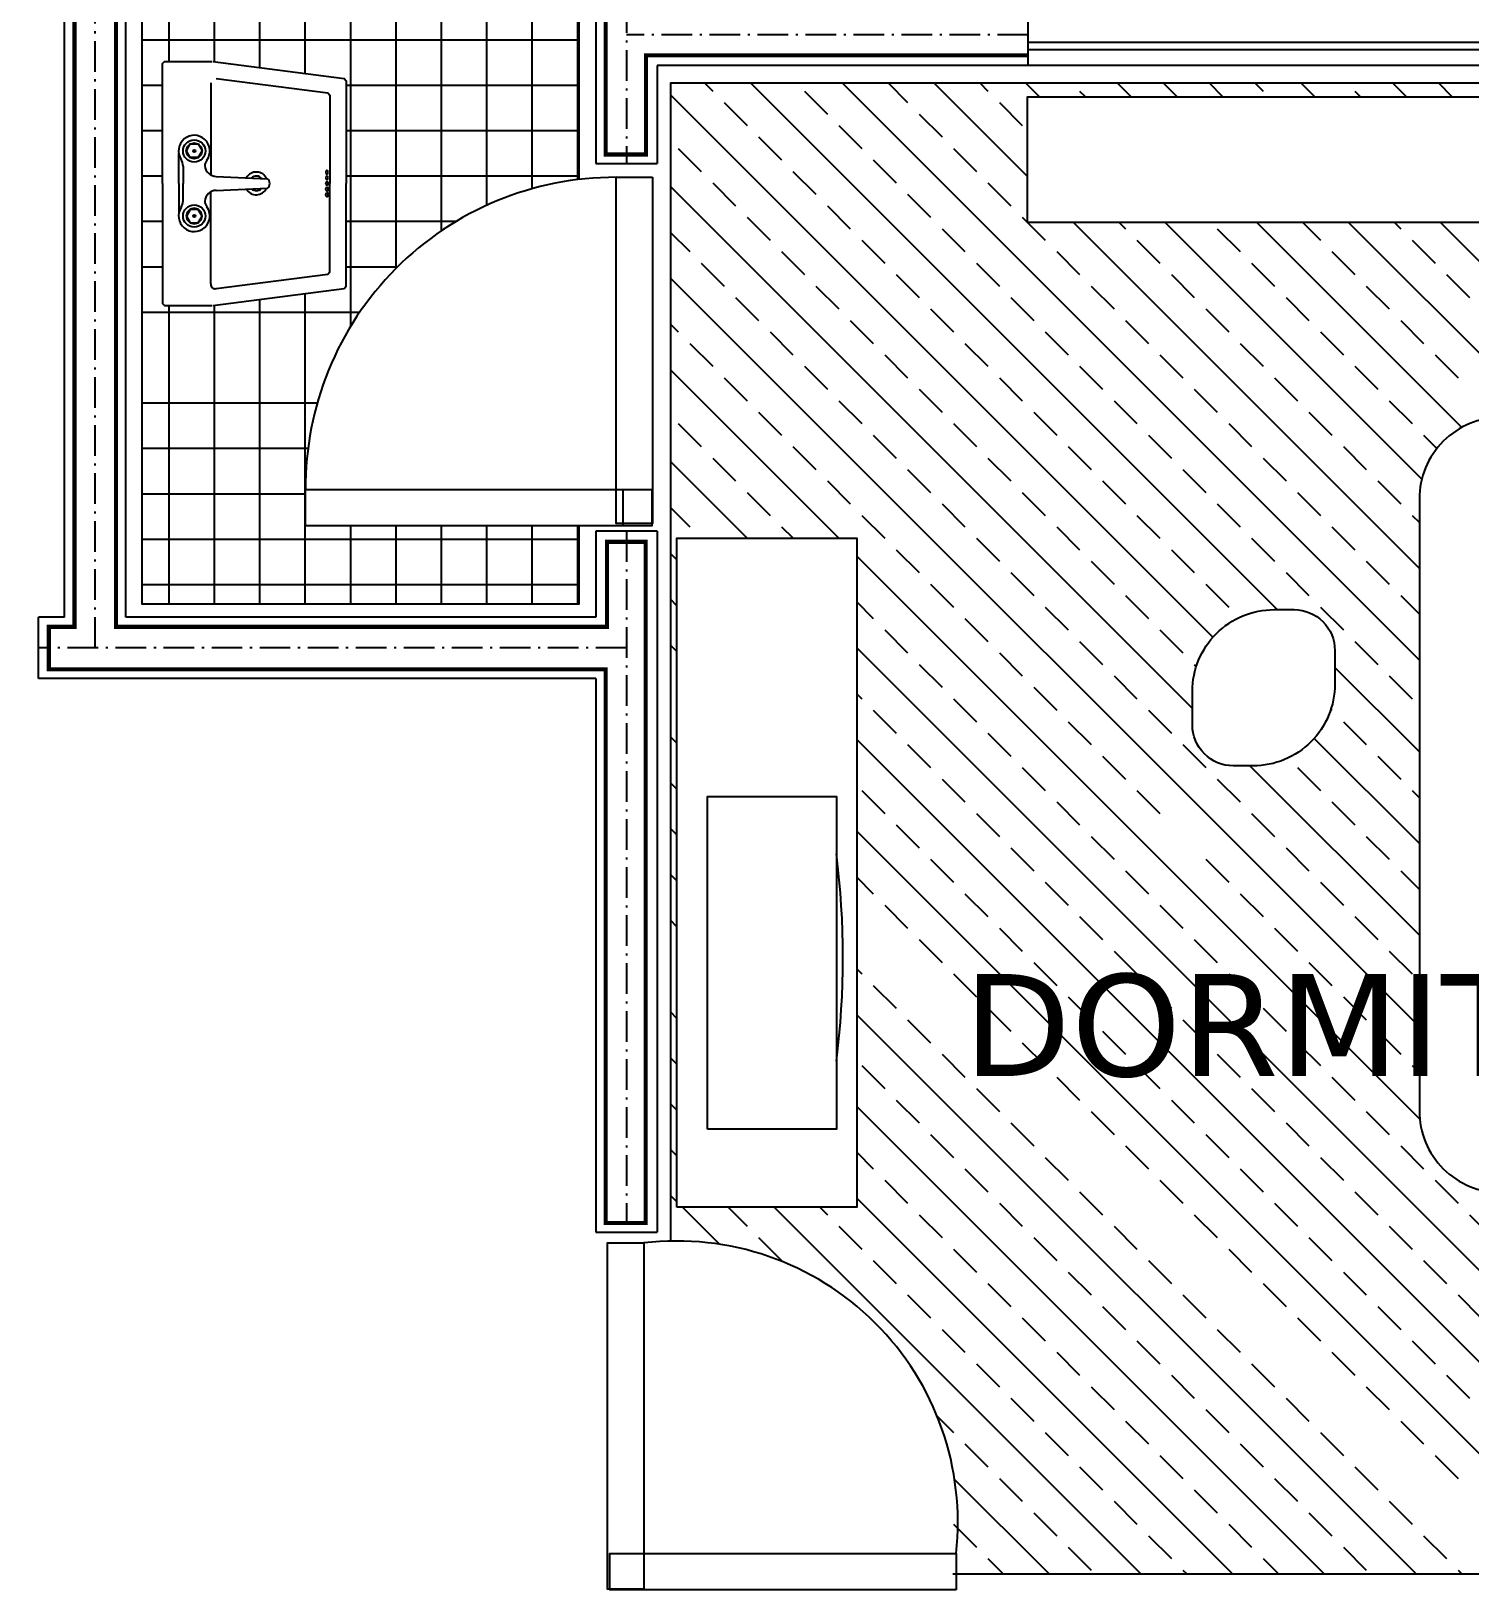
# Model space of a CAD drawing. Extents: x 542 to 1148, y 253 to 753.
# Drawn here: x 639.6 to 710.1, y 560.4 to 636.7 of the extents above; entities that cross this region are included whole.
import ezdxf

# ---------------------------------------------------------------- set-up
doc = ezdxf.new("R2010")
doc.units = 0
doc.header["$LTSCALE"] = 0.125
doc.linetypes.add('ACAD_ISO10W100', pattern=[18.5, 12, -3, 0.5, -3])
doc.layers.get('0').update_dxf_attribs({"linetype": 'CONTINUOUS'})
doc.layers.add('EJES', color=2, linetype='CONTINUOUS')
doc.styles.add('TIT3', font='verdana.ttf', dxfattribs={"height": 1})

msp = doc.modelspace()

# ---------------------------------------------------------------- linework, layer by layer
at = {"linetype": 'ACAD_ISO10W100'}
for p, q in [((642.782, 606.5), (642.782, 681.5)), ((668.782, 661.608), (668.782, 630.203)), ((688.45, 636.5), (668.782, 636.5)), ((668.782, 612.203), (668.782, 578.334)), ((668.782, 606.5), (640, 606.5)), ((668.782, 606.5), (640, 606.5))]:
    msp.add_line(p, q, dxfattribs=at)
at = {"linetype": 'Continuous'}
for p, q in [((641.282, 608), (641.282, 680)), ((644.282, 608), (644.282, 680)), ((667.282, 680), (667.282, 630.203)), ((718.45, 636.135), (688.45, 636.135)), ((718.45, 635.77), (688.45, 635.77)), ((747.282, 635), (670.282, 635)), ((670.282, 635), (670.282, 630.203)), ((647.654, 630.82), (647.601, 630.82)), ((647.628, 630.797), (647.628, 630.842)), ((647.083, 630.076), (647.083, 629.227)), ((648.709, 629.565), (651.22, 629.454)), ((647.083, 628.378), (647.083, 629.227)), ((648.709, 628.889), (651.22, 629)), ((647.654, 627.635), (647.601, 627.635)), ((647.628, 627.657), (647.628, 627.612)), ((668.622, 612.464), (668.622, 614.246)), ((667.282, 612.203), (667.282, 608)), ((670.282, 612.203), (670.282, 577.893)), ((641.282, 608), (640, 608)), ((667.282, 608), (644.282, 608)), ((667.282, 605), (640, 605)), ((667.282, 605), (667.282, 577.893))]:
    msp.add_line(p, q, dxfattribs=at)
at = {"linetype": 'Continuous', "ltscale": 0.5}
for p, q in [((646.397, 635.2), (646.397, 658.902)), ((648.62, 635.184), (648.62, 658.902)), ((666.4, 629.415), (666.4, 658.902)), ((650.842, 634.898), (650.842, 647.011)), ((653.065, 634.612), (653.065, 645.366)), ((655.287, 622.24), (655.287, 644.859)), ((657.51, 625.073), (657.51, 644.889)), ((659.732, 626.912), (659.732, 645.473)), ((661.955, 628.161), (661.955, 641.623)), ((664.177, 628.972), (664.177, 641.623)), ((666.457, 636.249), (645.073, 636.249)), ((673.025, 633.731), (672.625, 634.131)), ((700.636, 608.365), (674.87, 634.131)), ((707.598, 605.893), (679.36, 634.131)), ((682.566, 633.17), (681.605, 634.131)), ((688.421, 629.561), (683.85, 634.131)), ((686.495, 633.731), (686.095, 634.131)), ((689.005, 633.466), (688.34, 634.131)), ((693.495, 633.466), (692.83, 634.131)), ((695.74, 633.466), (695.076, 634.131)), ((697.986, 633.466), (697.321, 634.131)), ((699.965, 633.731), (699.566, 634.131)), ((702.476, 633.466), (701.811, 634.131)), ((706.966, 633.466), (706.301, 634.131)), ((709.211, 633.466), (708.546, 634.131)), ((646.072, 634.027), (645.073, 634.027)), ((666.457, 634.027), (655.072, 634.027)), ((697.495, 607.016), (670.942, 633.569)), ((678.637, 632.609), (677.515, 633.731)), ((691.25, 633.466), (690.985, 633.731)), ((704.721, 633.466), (704.456, 633.731)), ((674.708, 632.047), (673.586, 633.17)), ((684.25, 631.486), (683.127, 632.609)), ((688.179, 632.047), (687.056, 633.17)), ((646.072, 631.804), (645.073, 631.804)), ((666.457, 631.804), (655.072, 631.804)), ((680.321, 630.925), (679.199, 632.047)), ((676.392, 630.364), (675.27, 631.486)), ((672.463, 629.802), (671.341, 630.925)), ((682.005, 629.241), (680.882, 630.364)), ((685.934, 629.802), (684.811, 630.925)), ((646.072, 629.582), (645.073, 629.582)), ((666.457, 629.582), (655.072, 629.582)), ((678.076, 628.68), (676.954, 629.802)), ((696.49, 603.531), (670.942, 629.079)), ((674.147, 628.118), (673.025, 629.241)), ((687.618, 628.118), (686.495, 629.241)), ((679.76, 626.996), (678.637, 628.118)), ((683.689, 627.557), (682.566, 628.68)), ((646.072, 627.359), (645.073, 627.359)), ((660.432, 627.359), (655.072, 627.359)), ((675.831, 626.435), (674.708, 627.557)), ((688.421, 627.315), (688.179, 627.557)), ((689.301, 626.435), (688.421, 627.315)), ((707.598, 610.383), (690.666, 627.315)), ((693.23, 626.996), (692.911, 627.315)), ((707.718, 614.753), (695.156, 627.315)), ((709.675, 617.286), (699.646, 627.315)), ((702.772, 626.435), (701.891, 627.315)), ((713.673, 617.779), (704.136, 627.315)), ((706.701, 626.996), (706.381, 627.315)), ((718.163, 617.779), (708.626, 627.315)), ((671.902, 625.873), (670.942, 626.834)), ((685.373, 625.873), (684.25, 626.996)), ((698.843, 625.873), (697.72, 626.996)), ((677.515, 624.751), (676.392, 625.873)), ((681.444, 625.312), (680.321, 626.435)), ((690.985, 624.751), (689.863, 625.873)), ((694.914, 625.312), (693.792, 626.435)), ((704.456, 624.751), (703.333, 625.873)), ((708.384, 625.312), (707.262, 626.435)), ((646.072, 625.137), (645.073, 625.137)), ((657.574, 625.137), (655.072, 625.137)), ((673.586, 624.19), (672.463, 625.312)), ((687.056, 624.19), (685.934, 625.312)), ((700.527, 624.19), (699.404, 625.312)), ((707.598, 587.933), (670.942, 624.589)), ((679.199, 623.067), (678.076, 624.19)), ((683.127, 623.628), (682.005, 624.751)), ((692.669, 623.067), (691.546, 624.19)), ((696.598, 623.628), (695.475, 624.751)), ((706.139, 623.067), (705.017, 624.19)), ((710.068, 623.628), (708.946, 624.751)), ((650.842, 608.634), (650.842, 623.556)), ((653.065, 608.634), (653.065, 623.842)), ((675.27, 622.506), (674.147, 623.628)), ((688.74, 622.506), (687.618, 623.628)), ((702.211, 622.506), (701.088, 623.628)), ((655.722, 622.914), (645.073, 622.914)), ((646.397, 608.634), (646.397, 623.254)), ((648.62, 608.634), (648.62, 623.271)), ((684.811, 621.945), (683.689, 623.067)), ((698.282, 621.945), (697.159, 623.067)), ((671.341, 621.945), (670.942, 622.344)), ((676.954, 620.822), (675.831, 621.945)), ((680.882, 621.383), (679.76, 622.506)), ((690.424, 620.822), (689.301, 621.945)), ((694.353, 621.383), (693.23, 622.506)), ((703.894, 620.822), (702.772, 621.945)), ((707.823, 621.383), (706.701, 622.506)), ((673.025, 620.261), (671.902, 621.383)), ((686.495, 620.261), (685.373, 621.383)), ((699.965, 620.261), (698.843, 621.383)), ((682.566, 619.699), (681.444, 620.822)), ((696.037, 619.699), (694.914, 620.822)), ((709.507, 619.699), (708.384, 620.822)), ((679.185, 611.856), (670.942, 620.099)), ((674.708, 618.577), (673.586, 619.699)), ((678.637, 619.138), (677.515, 620.261)), ((688.179, 618.577), (687.056, 619.699)), ((692.108, 619.138), (690.985, 620.261)), ((701.649, 618.577), (700.527, 619.699)), ((705.578, 619.138), (704.456, 620.261)), ((684.25, 618.016), (683.127, 619.138)), ((697.72, 618.016), (696.598, 619.138)), ((653.647, 618.469), (645.073, 618.469)), ((680.321, 617.454), (679.199, 618.577)), ((693.792, 617.454), (692.669, 618.577)), ((707.262, 617.454), (706.139, 618.577)), ((672.463, 616.332), (671.341, 617.454)), ((676.392, 616.893), (675.27, 618.016)), ((685.934, 616.332), (684.811, 617.454)), ((689.863, 616.893), (688.74, 618.016)), ((699.404, 616.332), (698.282, 617.454)), ((703.333, 616.893), (702.211, 618.016)), ((682.005, 615.771), (680.882, 616.893)), ((695.475, 615.771), (694.353, 616.893)), ((708.459, 616.258), (707.823, 616.893)), ((653.198, 616.247), (645.073, 616.247)), ((674.147, 614.648), (673.025, 615.771)), ((678.076, 615.209), (676.954, 616.332)), ((687.618, 614.648), (686.495, 615.771)), ((691.546, 615.209), (690.424, 616.332)), ((701.088, 614.648), (699.965, 615.771)), ((705.017, 615.209), (703.894, 616.332)), ((674.695, 611.856), (670.942, 615.609)), ((683.689, 614.087), (682.566, 615.209)), ((697.159, 614.087), (696.037, 615.209)), ((679.76, 613.526), (678.637, 614.648)), ((693.23, 613.526), (692.108, 614.648)), ((706.701, 613.526), (705.578, 614.648)), ((653.083, 614.024), (645.073, 614.024)), ((675.831, 612.964), (674.708, 614.087)), ((685.373, 612.403), (684.25, 613.526)), ((689.301, 612.964), (688.179, 614.087)), ((698.843, 612.403), (697.72, 613.526)), ((702.772, 612.964), (701.649, 614.087)), ((671.902, 612.403), (670.942, 613.363)), ((681.444, 611.842), (680.321, 612.964)), ((694.914, 611.842), (693.792, 612.964)), ((707.598, 612.628), (707.262, 612.964)), ((655.287, 608.634), (655.287, 612.464)), ((657.51, 608.634), (657.51, 612.464)), ((659.732, 608.634), (659.732, 612.464)), ((661.955, 608.634), (661.955, 612.464)), ((664.177, 608.634), (664.177, 612.464)), ((666.4, 608.634), (666.4, 612.464)), ((676.94, 611.856), (676.392, 612.403)), ((690.985, 611.28), (689.863, 612.403)), ((704.456, 611.28), (703.333, 612.403)), ((666.457, 611.802), (645.073, 611.802)), ((683.127, 610.158), (682.005, 611.28)), ((687.056, 610.719), (685.934, 611.842)), ((696.598, 610.158), (695.475, 611.28)), ((700.527, 610.719), (699.404, 611.842)), ((671.258, 610.803), (670.942, 611.118)), ((707.618, 583.422), (680.056, 610.985)), ((692.669, 609.597), (691.546, 610.719)), ((706.139, 609.597), (705.017, 610.719)), ((688.74, 609.035), (687.618, 610.158)), ((702.211, 609.035), (701.088, 610.158)), ((666.457, 609.579), (645.073, 609.579)), ((684.811, 608.474), (683.689, 609.597)), ((694.353, 607.913), (693.23, 609.035)), ((698.282, 608.474), (697.159, 609.597)), ((707.598, 608.138), (706.701, 609.035)), ((671.258, 608.558), (670.942, 608.873)), ((680.882, 607.913), (680.056, 608.74)), ((690.424, 607.352), (689.301, 608.474)), ((703.894, 607.352), (702.772, 608.474)), ((686.495, 606.79), (685.373, 607.913)), ((671.258, 606.312), (670.942, 606.628)), ((682.566, 606.229), (681.444, 607.352)), ((692.108, 605.668), (690.985, 606.79)), ((696.037, 606.229), (694.914, 607.352)), ((705.578, 605.668), (704.456, 606.79)), ((725.396, 561.154), (680.056, 606.495)), ((688.179, 605.107), (687.056, 606.229)), ((684.25, 604.545), (683.127, 605.668)), ((693.792, 603.984), (692.669, 605.107)), ((696.681, 605.585), (696.598, 605.668)), ((707.598, 601.403), (703.462, 605.539)), ((707.262, 603.984), (706.139, 605.107)), ((689.863, 603.423), (688.74, 604.545)), ((680.321, 603.984), (680.056, 604.25)), ((685.934, 602.861), (684.811, 603.984)), ((682.005, 602.3), (680.882, 603.423)), ((691.546, 601.739), (690.424, 602.861)), ((695.475, 602.3), (694.353, 603.423)), ((703.333, 603.423), (703.268, 603.488)), ((705.017, 601.739), (703.894, 602.861)), ((671.258, 601.822), (670.942, 602.138)), ((687.618, 601.178), (686.495, 602.3)), ((707.598, 596.913), (702.451, 602.06)), ((720.906, 561.154), (680.056, 602.004)), ((683.689, 600.616), (682.566, 601.739)), ((697.159, 600.616), (696.037, 601.739)), ((707.598, 601.779), (707.598, 595.825)), ((689.301, 599.494), (688.179, 600.616)), ((693.23, 600.055), (692.108, 601.178)), ((707.598, 592.423), (699.303, 600.718)), ((702.772, 599.494), (701.649, 600.616)), ((706.701, 600.055), (705.578, 601.178)), ((671.258, 599.577), (670.942, 599.893)), ((685.373, 598.933), (684.25, 600.055)), ((698.843, 598.933), (697.72, 600.055)), ((681.444, 598.371), (680.321, 599.494)), ((694.914, 598.371), (693.792, 599.494)), ((707.598, 599.158), (707.262, 599.494)), ((687.056, 597.249), (685.934, 598.371)), ((690.985, 597.81), (689.863, 598.933)), ((700.527, 597.249), (699.404, 598.371)), ((704.456, 597.81), (703.333, 598.933)), ((671.258, 597.332), (670.942, 597.648)), ((716.416, 561.154), (680.056, 597.514)), ((683.127, 596.688), (682.005, 597.81)), ((692.669, 596.126), (691.546, 597.249)), ((706.139, 596.126), (705.017, 597.249)), ((684.811, 595.004), (683.689, 596.126)), ((688.74, 595.565), (687.618, 596.688)), ((698.282, 595.004), (697.159, 596.126)), ((702.211, 595.565), (701.088, 596.688)), ((671.258, 595.087), (670.942, 595.403)), ((680.882, 594.442), (680.056, 595.269)), ((694.353, 594.442), (693.23, 595.565)), ((707.598, 594.668), (706.701, 595.565)), ((686.495, 593.32), (685.373, 594.442)), ((690.424, 593.881), (689.301, 595.004)), ((699.965, 593.32), (698.843, 594.442)), ((703.894, 593.881), (702.772, 595.004)), ((682.566, 592.759), (681.444, 593.881)), ((696.037, 592.759), (694.914, 593.881)), ((671.258, 592.842), (670.942, 593.158)), ((692.108, 592.197), (690.985, 593.32)), ((705.578, 592.197), (704.456, 593.32)), ((684.25, 591.075), (683.127, 592.197)), ((688.179, 591.636), (687.056, 592.759)), ((697.72, 591.075), (696.598, 592.197)), ((701.649, 591.636), (700.527, 592.759)), ((693.792, 590.514), (692.669, 591.636)), ((707.262, 590.514), (706.139, 591.636)), ((680.321, 590.514), (680.056, 590.779)), ((689.863, 589.952), (688.74, 591.075)), ((703.333, 589.952), (702.211, 591.075)), ((682.005, 588.83), (680.882, 589.952)), ((685.934, 589.391), (684.811, 590.514)), ((695.475, 588.83), (694.353, 589.952)), ((699.404, 589.391), (698.282, 590.514)), ((691.546, 588.269), (690.424, 589.391)), ((705.017, 588.269), (703.894, 589.391)), ((671.258, 588.352), (670.942, 588.668)), ((707.435, 561.154), (680.056, 588.534)), ((687.618, 587.707), (686.495, 588.83)), ((701.088, 587.707), (699.965, 588.83)), ((683.689, 587.146), (682.566, 588.269)), ((693.23, 586.585), (692.108, 587.707)), ((697.159, 587.146), (696.037, 588.269)), ((706.701, 586.585), (705.578, 587.707)), ((689.301, 586.023), (688.179, 587.146)), ((702.772, 586.023), (701.649, 587.146)), ((671.258, 586.107), (670.942, 586.423)), ((681.444, 584.901), (680.321, 586.023)), ((685.373, 585.462), (684.25, 586.585)), ((694.914, 584.901), (693.792, 586.023)), ((698.843, 585.462), (697.72, 586.585)), ((707.598, 585.688), (707.262, 586.023)), ((690.985, 584.34), (689.863, 585.462)), ((704.456, 584.34), (703.333, 585.462)), ((687.056, 583.778), (685.934, 584.901)), ((700.527, 583.778), (699.404, 584.901)), ((671.258, 583.862), (670.942, 584.178)), ((702.945, 561.154), (680.056, 584.044)), ((683.127, 583.217), (682.005, 584.34)), ((692.669, 582.656), (691.546, 583.778)), ((696.598, 583.217), (695.475, 584.34)), ((706.139, 582.656), (705.017, 583.778)), ((688.74, 582.095), (687.618, 583.217)), ((702.211, 582.095), (701.088, 583.217)), ((684.811, 581.533), (683.689, 582.656)), ((698.282, 581.533), (697.159, 582.656)), ((671.258, 581.617), (670.942, 581.933)), ((680.882, 580.972), (680.056, 581.799)), ((690.424, 580.411), (689.301, 581.533)), ((694.353, 580.972), (693.23, 582.095)), ((703.894, 580.411), (702.772, 581.533)), ((707.823, 580.972), (706.701, 582.095)), ((686.495, 579.85), (685.373, 580.972)), ((699.965, 579.85), (698.843, 580.972)), ((682.566, 579.288), (681.444, 580.411)), ((696.037, 579.288), (694.914, 580.411)), ((709.507, 579.288), (708.384, 580.411)), ((671.258, 579.372), (670.942, 579.687)), ((698.455, 561.154), (680.056, 579.554)), ((688.179, 578.166), (687.056, 579.288)), ((692.108, 578.727), (690.985, 579.85)), ((701.649, 578.166), (700.527, 579.288)), ((705.578, 578.727), (704.456, 579.85)), ((673.332, 577.298), (671.522, 579.108)), ((674.708, 578.166), (673.767, 579.108)), ((693.965, 561.154), (676.012, 579.108)), ((678.637, 578.727), (678.257, 579.108)), ((684.25, 577.605), (683.127, 578.727)), ((697.72, 577.605), (696.598, 578.727)), ((711.191, 577.605), (710.068, 578.727)), ((680.321, 577.043), (679.199, 578.166)), ((693.792, 577.043), (692.669, 578.166)), ((707.262, 577.043), (706.139, 578.166)), ((676.392, 576.482), (675.27, 577.605)), ((685.934, 575.921), (684.811, 577.043)), ((689.863, 576.482), (688.74, 577.605)), ((699.404, 575.921), (698.282, 577.043)), ((703.333, 576.482), (702.211, 577.605)), ((682.005, 575.359), (680.882, 576.482)), ((695.475, 575.359), (694.353, 576.482)), ((708.946, 575.359), (707.823, 576.482)), ((687.618, 574.237), (686.495, 575.359)), ((691.546, 574.798), (690.424, 575.921)), ((701.088, 574.237), (699.965, 575.359)), ((705.017, 574.798), (703.894, 575.921)), ((683.689, 573.676), (682.566, 574.798)), ((697.159, 573.676), (696.037, 574.798)), ((710.63, 573.676), (709.507, 574.798)), ((693.23, 573.114), (692.108, 574.237)), ((706.701, 573.114), (705.578, 574.237)), ((685.373, 571.992), (684.25, 573.114)), ((689.301, 572.553), (688.179, 573.676)), ((698.843, 571.992), (697.72, 573.114)), ((702.772, 572.553), (701.649, 573.676)), ((694.914, 571.431), (693.792, 572.553)), ((708.384, 571.431), (707.262, 572.553)), ((690.985, 570.869), (689.863, 571.992)), ((704.456, 570.869), (703.333, 571.992)), ((687.056, 570.308), (685.934, 571.431)), ((696.598, 569.747), (695.475, 570.869)), ((700.527, 570.308), (699.404, 571.431)), ((710.068, 569.747), (708.946, 570.869)), ((692.669, 569.186), (691.546, 570.308)), ((706.139, 569.186), (705.017, 570.308)), ((688.74, 568.624), (687.618, 569.747)), ((702.211, 568.624), (701.088, 569.747)), ((684.811, 568.063), (683.995, 568.88)), ((694.353, 567.502), (693.23, 568.624)), ((698.282, 568.063), (697.159, 569.186)), ((707.823, 567.502), (706.701, 568.624)), ((690.424, 566.94), (689.301, 568.063)), ((703.894, 566.94), (702.772, 568.063)), ((686.495, 566.379), (685.373, 567.502)), ((696.037, 565.818), (694.914, 566.94)), ((699.965, 566.379), (698.843, 567.502)), ((709.507, 565.818), (708.384, 566.94)), ((692.108, 565.257), (690.985, 566.379)), ((705.578, 565.257), (704.456, 566.379)), ((689.475, 561.154), (684.848, 565.781)), ((688.179, 564.695), (687.056, 565.818)), ((701.649, 564.695), (700.527, 565.818)), ((693.792, 563.573), (692.669, 564.695)), ((697.72, 564.134), (696.598, 565.257)), ((707.262, 563.573), (706.139, 564.695)), ((689.863, 563.012), (688.74, 564.134)), ((703.333, 563.012), (702.211, 564.134)), ((685.934, 562.45), (684.811, 563.573)), ((699.404, 562.45), (698.282, 563.573)), ((691.546, 561.328), (690.424, 562.45)), ((695.475, 561.889), (694.353, 563.012)), ((705.017, 561.328), (703.894, 562.45)), ((708.946, 561.889), (707.823, 563.012)), ((687.23, 561.154), (686.495, 561.889)), ((700.7, 561.154), (699.965, 561.889)), ((696.21, 561.154), (696.037, 561.328)), ((709.68, 561.154), (709.507, 561.328))]:
    msp.add_line(p, q, dxfattribs=at)
at = {"linetype": 'Continuous', "ltscale": 0.5, "const_width": 0.2}
for points in [[(605.3, 680.464), (641.766, 680.464), (641.766, 607.523), (640.513, 607.523), (640.513, 605.441), (667.763, 605.441), (667.763, 578.334), (669.724, 578.334), (669.724, 611.683), (667.833, 611.683), (667.833, 607.521), (643.798, 607.521), (643.798, 680.462), (667.763, 680.462), (667.763, 674.655)], [(667.763, 661.608), (667.763, 630.643), (669.748, 630.643), (669.748, 635.494), (688.45, 635.494)]]:
    msp.add_lwpolyline(points, dxfattribs=at)
at = {"linetype": 'Continuous'}
for points in [[(666.457, 612.464), (666.457, 608.634), (645.073, 608.634), (645.073, 658.902)], [(666.457, 639.47), (666.457, 629.422)], [(646.072, 629.227), (646.072, 635.1), (646.172, 635.2), (648.492, 635.2)], [(648.543, 635.194), (654.973, 634.367), (655.072, 634.254), (655.072, 629.227)], [(648.441, 634.148), (648.441, 629.642)], [(648.707, 634.366), (654.173, 633.663), (654.272, 633.55), (654.272, 629.227)], [(684.768, 561.154), (746.704, 561.154), (746.704, 634.131), (670.942, 634.131), (670.942, 577.452)], [(646.872, 629.227), (646.872, 630.7)], [(667.282, 630.203), (670.282, 630.203)], [(646.072, 629.227), (646.072, 623.354), (646.172, 623.254), (648.492, 623.254)], [(646.872, 629.227), (646.872, 627.754)], [(648.441, 624.307), (648.441, 628.812)], [(648.543, 623.261), (654.973, 624.087), (655.072, 624.2), (655.072, 629.227)], [(648.707, 624.088), (654.173, 624.791), (654.272, 624.904), (654.272, 629.227)], [(670.282, 612.203), (667.282, 612.203)], [(640, 605), (640, 608)], [(667.282, 577.893), (670.282, 577.893)]]:
    msp.add_lwpolyline(points, dxfattribs=at)
for points in [[(688.45, 635), (688.45, 638), (718.45, 638), (718.45, 635)], [(688.421, 627.315), (688.421, 633.466), (725.273, 633.466), (725.273, 627.315)], [(647.238, 630.82), (647.29, 631.014), (647.432, 631.157), (647.627, 631.209), (647.821, 631.157), (647.964, 631.014), (648.016, 630.82), (647.964, 630.625), (647.821, 630.483), (647.627, 630.431), (647.432, 630.483), (647.29, 630.625)], [(647.243, 630.829), (647.435, 631.162), (647.819, 631.162), (648.011, 630.829), (647.819, 630.496), (647.435, 630.496)], [(670.062, 629.528), (670.062, 612.574), (668.279, 612.574), (668.279, 629.528)], [(647.238, 627.634), (647.29, 627.44), (647.432, 627.298), (647.627, 627.245), (647.821, 627.298), (647.964, 627.44), (648.016, 627.634), (647.964, 627.829), (647.821, 627.971), (647.627, 628.023), (647.432, 627.971), (647.29, 627.829)], [(647.243, 627.625), (647.435, 627.292), (647.819, 627.292), (648.011, 627.625), (647.819, 627.958), (647.435, 627.958)], [(653.08, 614.246), (670.034, 614.246), (670.034, 612.464), (653.08, 612.464)], [(671.258, 579.108), (671.258, 611.856), (680.056, 611.856), (680.056, 579.108)], [(672.752, 582.931), (672.752, 599.222), (679.06, 599.222), (679.06, 582.931)], [(669.638, 577.36), (669.638, 560.407), (667.856, 560.407), (667.856, 577.36)], [(684.92, 560.379), (667.966, 560.379), (667.966, 562.161), (684.92, 562.161)]]:
    msp.add_lwpolyline(points, close=True, dxfattribs=at)
for points in [[(745.598, 601.779), (745.598, 613.779, 0.414214), (741.598, 617.779), (711.598, 617.779, 0.414214), (707.598, 613.779), (707.598, 601.779)], [(707.598, 595.825), (707.598, 583.825, 0.414214), (711.598, 579.825), (741.598, 579.825, 0.414214), (745.598, 583.825), (745.598, 595.825)]]:
    msp.add_lwpolyline(points, format="xyb", dxfattribs=at)
msp.add_lwpolyline([(696.49, 602.718), (696.49, 604.365, -0.414214), (700.49, 608.365), (701.462, 608.365, -0.414214), (703.462, 606.365), (703.462, 604.718, -0.414214), (699.462, 600.718), (698.49, 600.718, -0.414214)], format="xyb", close=True, dxfattribs=at)
for centre, radius in [((647.627, 630.82), 0.545), ((647.627, 630.82), 0.0576), ((647.627, 627.634), 0.545), ((647.627, 627.634), 0.0576)]:
    msp.add_circle(centre, radius, dxfattribs=at)
for centre, radius, start, end in [((647.627, 630.82), 0.764, 324.33787, 213.0351), ((646.483, 630.076), 0.6, 0, 33.0351), ((648.735, 630.024), 0.6, 144.33787, 173.30002), ((648.735, 630.164), 0.6, 186.69998, 267.47663), ((650.664, 629.23), 0.558, 23.90212, 151.05113), ((650.664, 629.23), 0.358, 41.39019, 133.56307), ((668.247, 614.361), 15.167, 89.87703, 180.43235), ((648.735, 628.29), 0.6, 92.52337, 173.30002), ((650.664, 629.23), 0.558, 209.66544, 335.3813), ((650.664, 629.23), 0.358, 227.83745, 317.2093), ((651.025, 629.227), 0.3, 310.6727, 49.3273), ((647.627, 627.634), 0.764, 146.9649, 35.66213), ((646.483, 628.378), 0.6, 326.9649, 0), ((648.735, 628.43), 0.6, 186.69998, 215.66213), ((648.635, 624.272), 0.197, 169.89039, 291.36791), ((671.253, 563.702), 13.753, 353.56693, 96.74245)]:
    msp.add_arc(centre, radius, start, end, dxfattribs=at)
at = {"linetype": 'Continuous', "ltscale": 0.5}
msp.add_arc((639.59, 591.331), 39.795, 352.67006, 7.32994, dxfattribs=at)
at = {"linetype": 'Continuous', "extrusion": (0, 0, -1)}
for centre in [(654.125, 629.776), (654.125, 629.504)]:
    msp.add_ellipse(centre, major_axis=(0, -0.102), ratio=0.50001, dxfattribs=at)
msp.add_ellipse((654.125, 629.226), major_axis=(0, -0.102), ratio=0.50001, start_param=1.582131, end_param=4.701054, dxfattribs=at)
at = {"linetype": 'Continuous'}
msp.add_ellipse((654.125, 629.228), major_axis=(0, 0.102), ratio=0.50001, start_param=1.582131, end_param=4.701054, dxfattribs=at)
for centre in [(654.125, 628.95), (654.125, 628.678)]:
    msp.add_ellipse(centre, major_axis=(0, 0.102), ratio=0.50001, dxfattribs=at)

# ---------------------------------------------------------------- texts
at = {"layer": 'EJES', "linetype": 'Continuous', "ltscale": 0.5, "style": 'TIT3'}
msp.add_text('DORMITÓRIO', height=5, dxfattribs=at).set_placement((685.269, 585.527))

doc.saveas('drawing.dxf')
